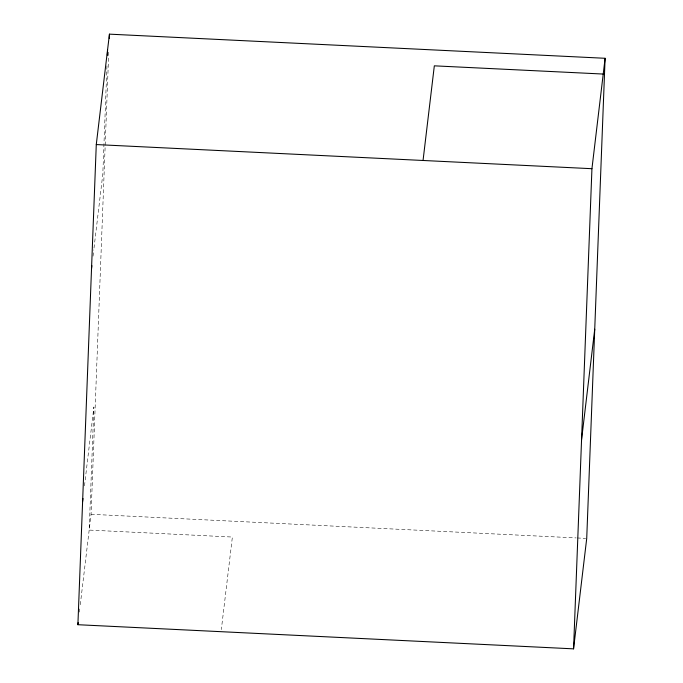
<?xml version="1.0" encoding="UTF-8"?>
<svg xmlns="http://www.w3.org/2000/svg" width="683" height="683" viewBox="0 0 683 683"><rect width="100%" height="100%" fill="white"/><g stroke="black" fill="none" stroke-linecap="round" stroke-linejoin="round"><path stroke-width="0.51" stroke-dasharray="3.42 2.56" d="M106.949 65.85L102.809 174.165L93.904 248.825M80.278 604.737L91.061 514.299L108.828 50.124M93.025 256.185L93.776 249.876M84.487 485.852L93.895 406.983L89.183 530.076L232.374 537.043L221.335 629.589M79.399 612.096L79.774 608.946M91.061 514.299L576.085 537.914M577.152 537.965L585.664 538.383"/><path stroke-width="1.02" d="M77.896 624.714L96.277 144.565L109.442 34.15L605.104 58.286L586.723 538.435L573.558 648.85L77.896 624.714L78.144 622.614M107.359 55.229L107.564 49.927M109.28 38.41L109.442 34.15M573.558 648.85L591.939 168.701L605.104 58.286M91.522 268.803L91.898 265.653M82.609 501.621L82.984 498.47M423.05 160.479L434.328 65.833L603.226 74.054M581.566 439.639L594.731 329.223M96.277 144.565L591.939 168.701"/></g></svg>
